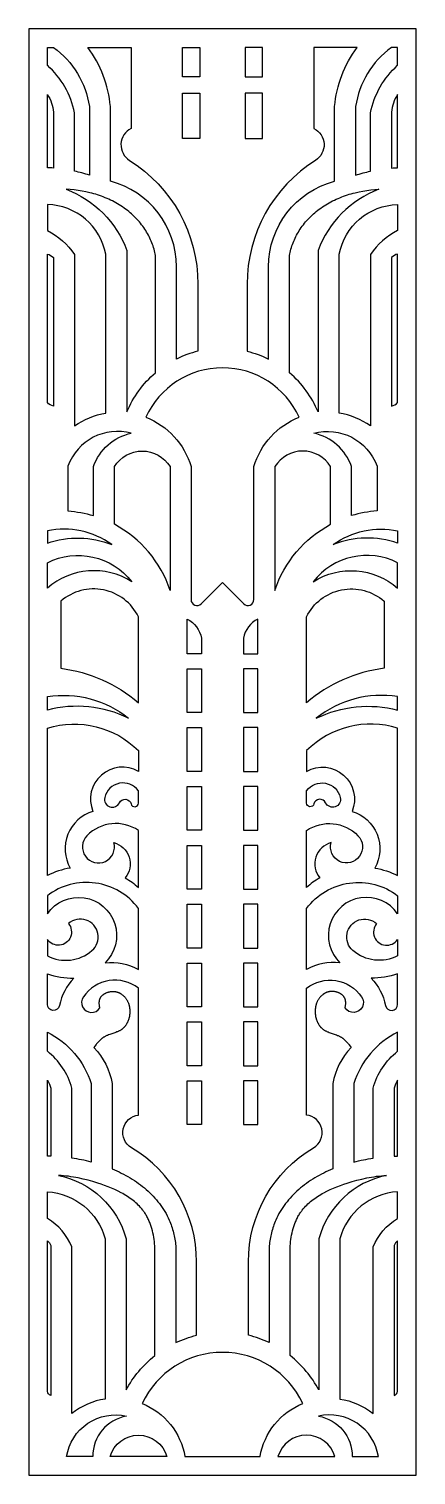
# Model space of a CAD drawing. Extents: x 38 to 1086, y 39 to 3949.
import ezdxf

# ---------------------------------------------------------------- set-up
doc = ezdxf.new("R2010")
doc.units = 0
doc.layers.add('LAYER_01', color=7, linetype='CONTINUOUS')

msp = doc.modelspace()

# ---------------------------------------------------------------- linework, layer by layer
at = {"layer": 'LAYER_01'}
for points in [[(37.6, 39.5), (1085.9, 39.5), (1085.9, 3948.5), (37.6, 3948.5)], [(500.6, 3818.7), (453.6, 3818.7), (453.6, 3898.5), (500.6, 3898.5)], [(622.9, 3818.7), (669.9, 3818.7), (669.9, 3898.5), (622.9, 3898.5)], [(500.6, 3774.8), (500.6, 3652.5), (453.6, 3652.5), (453.6, 3774.8)], [(622.9, 3774.8), (622.9, 3652.5), (669.9, 3652.5), (669.9, 3774.8)], [(504.7, 2100.7), (466, 2100.7), (466, 2219), (504.7, 2219)], [(618.7, 2100.7), (657.5, 2100.7), (657.5, 2219), (618.7, 2219)], [(504.7, 1941.6), (466, 1941.6), (466, 2059.9), (504.7, 2059.9)], [(618.7, 1941.6), (657.5, 1941.6), (657.5, 2059.9), (618.7, 2059.9)], [(504.7, 1782.5), (466, 1782.5), (466, 1900.8), (504.7, 1900.8)], [(618.7, 1782.5), (657.5, 1782.5), (657.5, 1900.8), (618.7, 1900.8)], [(504.7, 1623.4), (466, 1623.4), (466, 1741.7), (504.7, 1741.7)], [(618.7, 1623.4), (657.5, 1623.4), (657.5, 1741.7), (618.7, 1741.7)], [(504.7, 1464.2), (466, 1464.2), (466, 1582.6), (504.7, 1582.6)], [(618.7, 1464.2), (657.5, 1464.2), (657.5, 1582.6), (618.7, 1582.6)], [(504.7, 1305.1), (466, 1305.1), (466, 1423.5), (504.7, 1423.5)], [(618.7, 1305.1), (657.5, 1305.1), (657.5, 1423.5), (618.7, 1423.5)], [(504.7, 1146), (466, 1146), (466, 1264.4), (504.7, 1264.4)], [(618.7, 1146), (657.5, 1146), (657.5, 1264.4), (618.7, 1264.4)], [(504.7, 986.9), (466, 986.9), (466, 1105.2), (504.7, 1105.2)], [(618.7, 986.9), (657.5, 986.9), (657.5, 1105.2), (618.7, 1105.2)]]:
    msp.add_lwpolyline(points, close=True, dxfattribs=at)
for points in [[(161, 3721.4, 0.164323), (87.6, 3850.2), (87.6, 3898.5), (104.2, 3898.5, -0.201342), (201.5, 3738.4), (201.5, 3553.2, 0.024992), (161, 3564.1)], [(314.2, 3679.5, 0.585471), (310, 3593.3, -0.258102), (495.2, 3258.4), (495.2, 3077.4, 0.055209), (437.2, 3056.2), (437.2, 3305.7, 0.342134), (258.2, 3536.6), (258.2, 3738.4, 0.141112), (197, 3898.5), (314.2, 3898.5)], [(809.3, 3679.5, -0.585471), (813.5, 3593.3, 0.258102), (628.3, 3258.4), (628.3, 3077.4, -0.055209), (686.3, 3056.2), (686.3, 3305.7, -0.342134), (865.2, 3536.6), (865.2, 3738.4, -0.141112), (926.5, 3898.5), (809.3, 3898.5)], [(962.5, 3721.4, -0.164323), (1035.9, 3850.2), (1035.9, 3898.5), (1019.2, 3898.5, 0.201342), (922, 3738.4), (922, 3553.2, -0.024992), (962.5, 3564.1)], [(87.6, 3771.2, -0.127693), (104.2, 3723.1), (104.2, 3572.3, 0.009923), (87.6, 3573.3)], [(1035.9, 3771.2, 0.127693), (1019.2, 3723.1), (1019.2, 3572.3, -0.009923), (1035.9, 3573.3)], [(380.4, 3018.9), (380.4, 3336), (379.5, 3340.3), (378.6, 3344.6), (377.5, 3348.9), (376.4, 3353.2), (375.1, 3357.5), (373.7, 3361.8), (372.3, 3366), (370.7, 3370.3), (369, 3374.5), (367.1, 3378.8), (365.2, 3383), (363.2, 3387.1), (361, 3391.3), (358.8, 3395.4), (356.4, 3399.5), (353.9, 3403.5), (351.3, 3407.5), (348.6, 3411.5), (345.8, 3415.4), (342.8, 3419.3), (339.8, 3423.2), (336.7, 3426.9), (333.4, 3430.7), (330, 3434.3), (326.6, 3437.9), (323, 3441.5), (319.4, 3445), (315.6, 3448.4), (311.8, 3451.7), (307.8, 3455), (303.8, 3458.2), (299.6, 3461.3), (295.4, 3464.4), (291.1, 3467.4), (286.8, 3470.3), (282.3, 3473.1), (277.8, 3475.8), (273.2, 3478.4), (268.5, 3481), (263.7, 3483.5), (258.9, 3485.8), (254.1, 3488.1), (249.1, 3490.3), (244.2, 3492.4), (239.1, 3494.4), (234, 3496.4), (228.9, 3498.2), (223.8, 3499.9), (218.6, 3501.6), (213.3, 3503.1), (208.1, 3504.6), (202.8, 3505.9), (192.2, 3508.4), (181.5, 3510.4), (170.7, 3512.2), (159.9, 3513.5), (149.2, 3514.5), (138.5, 3515.2, -0.216318), (302.9, 3349.5), (302.9, 2913.2, -0.118459)], [(743.1, 3018.9), (743.1, 3336), (743.9, 3340.3), (744.9, 3344.6), (745.9, 3348.9), (747.1, 3353.2), (748.4, 3357.5), (749.7, 3361.8), (751.2, 3366), (752.8, 3370.3), (754.5, 3374.5), (756.3, 3378.8), (758.3, 3383), (760.3, 3387.1), (762.5, 3391.3), (764.7, 3395.4), (767.1, 3399.5), (769.6, 3403.5), (772.2, 3407.5), (774.9, 3411.5), (777.7, 3415.4), (780.6, 3419.3), (783.7, 3423.2), (786.8, 3426.9), (790.1, 3430.7), (793.4, 3434.3), (796.9, 3437.9), (800.5, 3441.5), (804.1, 3445), (807.9, 3448.4), (811.7, 3451.7), (815.7, 3455), (819.7, 3458.2), (823.8, 3461.3), (828, 3464.4), (832.3, 3467.4), (836.7, 3470.3), (841.2, 3473.1), (845.7, 3475.8), (850.3, 3478.4), (855, 3481), (859.8, 3483.5), (864.6, 3485.8), (869.4, 3488.1), (874.4, 3490.3), (879.3, 3492.4), (884.4, 3494.4), (889.4, 3496.4), (894.6, 3498.2), (899.7, 3499.9), (904.9, 3501.6), (910.1, 3503.1), (915.4, 3504.6), (920.7, 3505.9), (931.3, 3508.4), (942, 3510.4), (952.8, 3512.2), (963.5, 3513.5), (974.3, 3514.5), (985, 3515.2, 0.216318), (820.6, 3349.5), (820.6, 2913.2, 0.118459)], [(246.1, 3339.4, 0.351996), (87.6, 3473.8), (87.6, 3403.5, -0.133749), (161, 3338.4), (161, 2875.4, -0.113222), (246.1, 2910.2)], [(877.4, 3339.4, -0.351996), (1035.9, 3473.8), (1035.9, 3403.5, 0.133749), (962.5, 3338.4), (962.5, 2875.4, 0.113222), (877.4, 2910.2)], [(87.6, 3340, -0.12518), (104.2, 3330.3), (104.2, 2929.1, -0.156699), (87.6, 2938.7)], [(1035.9, 3340, 0.12518), (1019.2, 3330.3), (1019.2, 2929.1, 0.156699), (1035.9, 2938.7)], [(619.3, 2394.6, 0.668406), (646.8, 2406), (646.8, 2765.5, -0.231902), (769.2, 2898.8, 0.644684), (354.3, 2898.8, -0.231902), (476.6, 2765.5), (476.6, 2406, 0.668406), (504.2, 2394.6), (561.7, 2452.2)], [(143.5, 2767), (143.5, 2645.7, -0.055675), (212.3, 2633), (212.3, 2765.5, -0.26031), (314.9, 2855.8, 0.387531)], [(980, 2767), (980, 2645.7, 0.055675), (911.2, 2633), (911.2, 2765.5, 0.26031), (808.6, 2855.8, -0.387531)], [(419.9, 2765.5), (419.9, 2430.9, 0.192153), (269.1, 2609.5), (269.1, 2765.5, -0.557169)], [(703.6, 2765.5), (703.6, 2430.9, -0.192153), (854.4, 2609.5), (854.4, 2765.5, 0.557169)], [(262, 2555.1, 0.206484), (87.6, 2592), (87.6, 2558.6, -0.177038)], [(861.5, 2555.1, -0.206484), (1035.9, 2592), (1035.9, 2558.6, 0.177038)], [(87.6, 2505.5, -0.358633), (316.2, 2454.3, 0.331119), (87.6, 2437)], [(1035.9, 2505.5, 0.358633), (807.2, 2454.3, -0.331119), (1035.9, 2437)], [(124.4, 2401.8), (124.4, 2220.4, -0.146575), (334.2, 2127.2), (334.2, 2359.7, 0.490352)], [(999.1, 2401.8), (999.1, 2220.4, 0.146575), (789.3, 2127.2), (789.3, 2359.7, -0.490352)], [(466, 2353.3, -0.242682), (504.7, 2301.8), (504.7, 2259.8), (466, 2259.8)], [(657.5, 2353.3, 0.242682), (618.7, 2301.8), (618.7, 2259.8), (657.5, 2259.8)], [(87.6, 2143.7, -0.21161), (307.7, 2085.1, 0.179217), (87.6, 2107.4)], [(1035.9, 2143.7, 0.21161), (815.7, 2085.1, -0.179217), (1035.9, 2107.4)], [(87.6, 2058.7, -0.277351), (334.2, 1997.7), (334.2, 1941.5, 0.717202), (211, 1833.4, 0.485392), (149.5, 1680.3, 0.073168), (87.6, 1660.2)], [(1035.9, 2058.7, 0.277351), (789.3, 1997.7), (789.3, 1941.5, -0.717202), (912.4, 1833.4, -0.485392), (974, 1680.3, -0.073168), (1035.9, 1660.2)], [(314.3, 1853.6, 0.88481), (334.2, 1856.1), (334.2, 1889.4, 0.638345), (242.8, 1870.9, 0.900812), (282.7, 1856.8, -0.704188)], [(809.2, 1853.6, -0.88481), (789.3, 1856.1), (789.3, 1889.4, -0.638345), (880.7, 1870.9, -0.900812), (840.8, 1856.8, 0.704188)], [(194.9, 1767.8, 1.727008), (267.8, 1749.1, -0.538753), (298.4, 1653.7, -0.049323), (334.2, 1628.1), (334.2, 1781.6, 0.365321)], [(928.5, 1767.8, -1.727008), (855.7, 1749.1, 0.538753), (825.1, 1653.7, 0.049323), (789.3, 1628.1), (789.3, 1781.6, -0.365321)], [(334.2, 1571.4, 0.41623), (87.6, 1605.5), (87.6, 1556.6, -1.10568), (243.8, 1424.2, -0.163746), (334.2, 1406.2)], [(789.3, 1571.4, -0.41623), (1035.9, 1605.5), (1035.9, 1556.6, 1.10568), (879.7, 1424.2, 0.163746), (789.3, 1406.2)], [(208.4, 1457.1, 1.010334), (144.7, 1530.2, -1.05004), (87.6, 1487.3), (87.6, 1442.9, 0.303787)], [(915, 1457.1, -1.010334), (978.8, 1530.2, 1.05004), (1035.9, 1487.3), (1035.9, 1442.9, -0.303787)], [(87.6, 1394.3, 0.072361), (159.5, 1382.4, 0.14756), (120.5, 1308.6, -0.907766), (87.6, 1311.8)], [(334.2, 1355.5, 0.432325), (185.1, 1332.2, 1.012529), (230, 1302.3), (229.6, 1303.9), (229.2, 1305.5), (228.9, 1307.2), (228.7, 1308.9), (228.5, 1310.5), (228.3, 1312.2), (228.3, 1313.1), (228.2, 1313.9), (228.2, 1314.8), (228.2, 1315.6), (228.2, 1316.5), (228.2, 1317.3), (228.3, 1318.2), (228.3, 1319), (228.4, 1319.8), (228.5, 1320.6), (228.6, 1321.5), (228.8, 1322.3), (228.9, 1323.1), (229.1, 1323.9), (229.3, 1324.7), (229.5, 1325.4), (229.8, 1326.2), (230.1, 1327), (230.4, 1327.7), (230.5, 1328.1), (230.7, 1328.4), (231, 1329), (231.3, 1329.6), (231.6, 1330.2), (232, 1330.8), (232.3, 1331.4), (232.7, 1331.9), (233.1, 1332.5), (233.5, 1333), (233.9, 1333.6), (234.4, 1334.1), (234.8, 1334.6), (235.3, 1335.1), (235.8, 1335.6), (236.3, 1336.1), (236.8, 1336.5), (237.3, 1337), (237.8, 1337.5), (238.4, 1337.9), (238.9, 1338.3), (239.5, 1338.8), (240.1, 1339.2), (240.7, 1339.6), (241.3, 1340), (241.9, 1340.4), (242.5, 1340.7), (243.1, 1341.1), (243.8, 1341.4), (244.4, 1341.8), (245.1, 1342.1), (245.8, 1342.4), (247.1, 1343), (248.5, 1343.6), (249.9, 1344.1), (251.3, 1344.6), (252.8, 1345), (254.2, 1345.4), (255.7, 1345.7), (257.2, 1346), (258.7, 1346.3), (260.2, 1346.5), (261.7, 1346.6), (263.2, 1346.7), (264.7, 1346.7), (266.2, 1346.7), (267.6, 1346.7), (268.4, 1346.6), (269.1, 1346.6), (269.8, 1346.5), (270.6, 1346.4), (271.4, 1346.3), (272.1, 1346.2), (272.9, 1346), (273.7, 1345.9), (274.5, 1345.7), (275.2, 1345.5), (276, 1345.3), (276.7, 1345.1), (277.5, 1344.9), (278.2, 1344.6), (279, 1344.4), (279.7, 1344.1), (280.4, 1343.8), (281.1, 1343.5), (281.8, 1343.2), (282.5, 1342.9), (283.2, 1342.6), (283.9, 1342.2), (284.6, 1341.8), (285.3, 1341.5), (285.9, 1341.1), (286.6, 1340.7), (287.2, 1340.3), (287.9, 1339.8), (288.5, 1339.4), (289.2, 1339), (290.4, 1338), (291.6, 1337.1), (292.8, 1336.1), (294, 1335), (295.1, 1333.9), (296.2, 1332.8), (297.2, 1331.6), (298.2, 1330.4), (299.2, 1329.2), (300.2, 1327.9), (301.1, 1326.6), (301.9, 1325.3), (302.8, 1323.9), (303.6, 1322.6), (304.3, 1321.2), (305, 1319.7), (305.7, 1318.3), (306.4, 1316.8), (306.9, 1315.3), (307.4, 1314.2), (307.8, 1313), (308.1, 1311.9), (308.5, 1310.7), (308.8, 1309.5), (309.1, 1308.3), (309.4, 1307.1), (309.6, 1305.9), (309.9, 1304.7), (310.1, 1303.5), (310.3, 1302.3), (310.4, 1301.1), (310.6, 1299.9), (310.7, 1298.7), (310.8, 1297.4), (310.8, 1296.2), (310.9, 1295), (310.9, 1293.7), (310.9, 1292.5), (310.9, 1291.3), (310.9, 1290), (310.8, 1288.8), (310.6, 1286.3), (310.4, 1283.9), (310, 1281.5), (309.6, 1279), (309, 1276.7), (308.8, 1275.5), (308.4, 1274.3), (308.1, 1273.1), (307.8, 1272), (307.4, 1270.8), (307, 1269.7), (306.6, 1268.5), (306.2, 1267.4), (305.7, 1266.3), (305.3, 1265.2), (304.8, 1264.1), (304.3, 1263.1), (303.7, 1262), (303.2, 1261), (302.6, 1259.9), (302.1, 1258.9), (301.5, 1257.9), (300.8, 1256.9), (300.2, 1256), (299.6, 1255), (298.9, 1254.1), (298.2, 1253.2), (297.5, 1252.3), (296.8, 1251.4), (296, 1250.6), (295.3, 1249.7), (294.5, 1248.9), (293.7, 1248.1), (292.9, 1247.4), (292.1, 1246.6), (291.2, 1245.9), (290.4, 1245.2), (289.7, 1244.7), (289, 1244.2), (288.4, 1243.7), (287.7, 1243.3), (286.3, 1242.4), (284.9, 1241.5), (283.4, 1240.7), (282, 1240), (280.5, 1239.2), (279, 1238.5), (277.4, 1237.9), (275.9, 1237.2), (272.7, 1236), (256.5, 1230.5), (253.2, 1229.3), (250.1, 1228), (248.5, 1227.4), (247, 1226.7), (245.4, 1226), (243.9, 1225.2), (242.5, 1224.4), (241, 1223.6), (240, 1222.9), (239, 1222.2), (237.9, 1221.5), (236.9, 1220.8), (236, 1220.1), (235, 1219.3), (234, 1218.6), (233.1, 1217.8), (231.2, 1216.1), (229.4, 1214.4), (227.7, 1212.7), (226, 1210.9), (224.3, 1209), (222.7, 1207.1), (221.1, 1205.1), (219.6, 1203.2), (216.6, 1199.2), (213.7, 1195.2, -0.149555), (262.9, 1097.7), (262.9, 867), (269.2, 864.4), (275.4, 861.6), (281.6, 858.8), (287.7, 855.8), (293.8, 852.8), (299.8, 849.6), (305.7, 846.3), (311.6, 842.9), (317.4, 839.3), (323.1, 835.7), (328.7, 831.9), (334.3, 828), (339.7, 824), (345.1, 819.8), (350.3, 815.6), (355.5, 811.2), (360.3, 806.8), (365.1, 802.4), (369.7, 797.8), (374.3, 793.1), (378.7, 788.3), (383, 783.4), (387.1, 778.4), (391.1, 773.2), (395, 768), (398.7, 762.7), (402.3, 757.2), (405.7, 751.7), (408.9, 746.1), (412, 740.4), (414.9, 734.6), (417.6, 728.7), (419.4, 724.6), (421, 720.4), (422.6, 716.2), (424.1, 711.9), (425.5, 707.6), (426.8, 703.3), (428.1, 699), (429.2, 694.6), (430.2, 690.2), (431.2, 685.8), (432.1, 681.4), (432.9, 676.9), (433.6, 672.5), (434.2, 668), (434.8, 663.6), (435.3, 659.1), (435.3, 397.5, -0.050695), (491.6, 417.5), (491.6, 615.9, 0.265469), (315.6, 924, -0.717123), (334.2, 1012.7)], [(789.3, 1355.5, -0.432325), (938.4, 1332.2, -1.012529), (893.5, 1302.3), (893.9, 1303.9), (894.2, 1305.5), (894.5, 1307.2), (894.8, 1308.9), (895, 1310.5), (895.2, 1312.2), (895.2, 1313.1), (895.3, 1313.9), (895.3, 1314.8), (895.3, 1315.6), (895.3, 1316.5), (895.3, 1317.3), (895.2, 1318.2), (895.2, 1319), (895.1, 1319.8), (895, 1320.6), (894.9, 1321.5), (894.7, 1322.3), (894.6, 1323.1), (894.4, 1323.9), (894.2, 1324.7), (894, 1325.4), (893.7, 1326.2), (893.4, 1327), (893.1, 1327.7), (893, 1328.1), (892.8, 1328.4), (892.5, 1329), (892.2, 1329.6), (891.9, 1330.2), (891.5, 1330.8), (891.2, 1331.4), (890.8, 1331.9), (890.4, 1332.5), (890, 1333), (889.6, 1333.6), (889.1, 1334.1), (888.7, 1334.6), (888.2, 1335.1), (887.7, 1335.6), (887.2, 1336.1), (886.7, 1336.5), (886.2, 1337), (885.6, 1337.5), (885.1, 1337.9), (884.5, 1338.3), (884, 1338.8), (883.4, 1339.2), (882.8, 1339.6), (882.2, 1340), (881.6, 1340.4), (881, 1340.7), (880.3, 1341.1), (879.7, 1341.4), (879, 1341.8), (878.4, 1342.1), (877.7, 1342.4), (876.4, 1343), (875, 1343.6), (873.6, 1344.1), (872.2, 1344.6), (870.7, 1345), (869.3, 1345.4), (867.8, 1345.7), (866.3, 1346), (864.8, 1346.3), (863.3, 1346.5), (861.8, 1346.6), (860.3, 1346.7), (858.8, 1346.7), (857.3, 1346.7), (855.8, 1346.7), (855.1, 1346.6), (854.4, 1346.6), (853.6, 1346.5), (852.9, 1346.4), (852.1, 1346.3), (851.3, 1346.2), (850.6, 1346), (849.8, 1345.9), (849, 1345.7), (848.3, 1345.5), (847.5, 1345.3), (846.7, 1345.1), (846, 1344.9), (845.3, 1344.6), (844.5, 1344.4), (843.8, 1344.1), (843.1, 1343.8), (842.4, 1343.5), (841.7, 1343.2), (841, 1342.9), (840.3, 1342.6), (839.6, 1342.2), (838.9, 1341.8), (838.2, 1341.5), (837.5, 1341.1), (836.9, 1340.7), (836.2, 1340.3), (835.6, 1339.8), (834.9, 1339.4), (834.3, 1339), (833.1, 1338), (831.9, 1337.1), (830.7, 1336.1), (829.5, 1335), (828.4, 1333.9), (827.3, 1332.8), (826.3, 1331.6), (825.3, 1330.4), (824.3, 1329.2), (823.3, 1327.9), (822.4, 1326.6), (821.5, 1325.3), (820.7, 1323.9), (819.9, 1322.6), (819.2, 1321.2), (818.4, 1319.7), (817.8, 1318.3), (817.1, 1316.8), (816.5, 1315.3), (816.1, 1314.2), (815.7, 1313), (815.4, 1311.9), (815, 1310.7), (814.7, 1309.5), (814.4, 1308.3), (814.1, 1307.1), (813.8, 1305.9), (813.6, 1304.7), (813.4, 1303.5), (813.2, 1302.3), (813.1, 1301.1), (812.9, 1299.9), (812.8, 1298.7), (812.7, 1297.4), (812.6, 1296.2), (812.6, 1295), (812.6, 1293.7), (812.6, 1292.5), (812.6, 1291.3), (812.6, 1290), (812.7, 1288.8), (812.9, 1286.3), (813.1, 1283.9), (813.5, 1281.5), (813.9, 1279), (814.4, 1276.7), (814.7, 1275.5), (815, 1274.3), (815.4, 1273.1), (815.7, 1272), (816.1, 1270.8), (816.5, 1269.7), (816.9, 1268.5), (817.3, 1267.4), (817.8, 1266.3), (818.2, 1265.2), (818.7, 1264.1), (819.2, 1263.1), (819.7, 1262), (820.3, 1261), (820.8, 1259.9), (821.4, 1258.9), (822, 1257.9), (822.6, 1256.9), (823.3, 1256), (823.9, 1255), (824.6, 1254.1), (825.3, 1253.2), (826, 1252.3), (826.7, 1251.4), (827.4, 1250.6), (828.2, 1249.7), (829, 1248.9), (829.8, 1248.1), (830.6, 1247.4), (831.4, 1246.6), (832.3, 1245.9), (833.1, 1245.2), (833.8, 1244.7), (834.4, 1244.2), (835.1, 1243.7), (835.8, 1243.3), (837.2, 1242.4), (838.6, 1241.5), (840, 1240.7), (841.5, 1240), (843, 1239.2), (844.5, 1238.5), (846.1, 1237.9), (847.6, 1237.2), (850.8, 1236), (867, 1230.5), (870.2, 1229.3), (873.4, 1228), (875, 1227.4), (876.5, 1226.7), (878, 1226), (879.5, 1225.2), (881, 1224.4), (882.5, 1223.6), (883.5, 1222.9), (884.5, 1222.2), (885.5, 1221.5), (886.5, 1220.8), (887.5, 1220.1), (888.5, 1219.3), (889.5, 1218.6), (890.4, 1217.8), (892.2, 1216.1), (894, 1214.4), (895.8, 1212.7), (897.5, 1210.9), (899.2, 1209), (900.8, 1207.1), (902.4, 1205.1), (903.9, 1203.2), (906.9, 1199.2), (909.8, 1195.2, 0.149555), (860.6, 1097.7), (860.6, 867), (854.3, 864.4), (848.1, 861.6), (841.9, 858.8), (835.8, 855.8), (829.7, 852.8), (823.7, 849.6), (817.7, 846.3), (811.9, 842.9), (806.1, 839.3), (800.4, 835.7), (794.8, 831.9), (789.2, 828), (783.8, 824), (778.4, 819.8), (773.2, 815.6), (768, 811.2), (763.1, 806.8), (758.4, 802.4), (753.8, 797.8), (749.2, 793.1), (744.8, 788.3), (740.5, 783.4), (736.4, 778.4), (732.4, 773.2), (728.5, 768), (724.8, 762.7), (721.2, 757.2), (717.8, 751.7), (714.5, 746.1), (711.5, 740.4), (708.6, 734.6), (705.9, 728.7), (704.1, 724.6), (702.4, 720.4), (700.9, 716.2), (699.4, 711.9), (698, 707.6), (696.7, 703.3), (695.4, 699), (694.3, 694.6), (693.2, 690.2), (692.3, 685.8), (691.4, 681.4), (690.6, 676.9), (689.9, 672.5), (689.2, 668), (688.7, 663.6), (688.2, 659.1), (688.2, 397.5, 0.050695), (631.9, 417.5), (631.9, 615.9, -0.265469), (807.9, 924, 0.717123), (789.3, 1012.7)], [(1035.9, 1394.3, -0.072361), (964, 1382.4, -0.14756), (1003, 1308.6, 0.907766), (1035.9, 1311.8)], [(87.6, 1236.6, -0.205307), (206.1, 1097.7), (206.1, 885.7, 0.024992), (154, 896.3), (154, 1085.4, 0.159824), (87.6, 1185.2)], [(1035.9, 1236.6, 0.205307), (917.4, 1097.7), (917.4, 885.7, -0.024992), (969.5, 896.3), (969.5, 1085.4, -0.159824), (1035.9, 1185.2)], [(87.6, 1106.7, -0.109535), (97.2, 1085.4), (97.2, 901.6), (87.6, 901.8)], [(1035.9, 1106.7, 0.109535), (1026.3, 1085.4), (1026.3, 901.6), (1035.9, 901.8)], [(378.5, 659.1), (378, 664.9), (377.4, 670.8), (376.6, 676.6), (375.7, 682.5), (374.6, 688.3), (373.4, 694.1), (372, 699.9), (370.5, 705.6), (368.7, 711.3), (366.8, 716.8), (364.7, 722.3), (363.6, 725), (362.5, 727.7), (361.2, 730.4), (360, 733), (358.7, 735.6), (357.3, 738.2), (355.9, 740.7), (354.5, 743.2), (353, 745.6), (351.4, 748), (350.1, 750), (348.8, 751.9), (347.4, 753.7), (346, 755.6), (343.1, 759.2), (340.1, 762.7), (337, 766.1), (333.7, 769.5), (330.4, 772.7), (326.9, 775.8), (323.4, 778.9), (319.7, 781.8), (316, 784.7), (312.1, 787.5), (308.2, 790.2), (304.2, 792.8), (300.1, 795.3), (296, 797.8), (291.8, 800.2), (287.5, 802.5), (278.9, 806.9), (270, 811.1), (261, 815), (251.8, 818.7), (242.6, 822.1), (233.4, 825.4), (224.1, 828.5), (210.9, 832.6), (197.7, 836.3), (184.5, 839.7), (171.4, 842.6), (158.2, 845.1), (151.5, 846.1), (144.9, 847.1), (138.3, 847.9), (131.6, 848.6), (124.9, 849.1), (118.1, 849.5, -0.280126), (301, 678.4), (301, 269.5, -0.103395), (378.5, 362.3)], [(745, 659.1), (745.5, 664.9), (746.1, 670.8), (746.9, 676.6), (747.8, 682.5), (748.8, 688.3), (750.1, 694.1), (751.5, 699.9), (753, 705.6), (754.8, 711.3), (756.7, 716.8), (758.8, 722.3), (759.9, 725), (761, 727.7), (762.2, 730.4), (763.5, 733), (764.8, 735.6), (766.1, 738.2), (767.6, 740.7), (769, 743.2), (770.5, 745.6), (772.1, 748), (773.4, 750), (774.7, 751.9), (776.1, 753.7), (777.5, 755.6), (780.3, 759.2), (783.4, 762.7), (786.5, 766.1), (789.7, 769.5), (793.1, 772.7), (796.6, 775.8), (800.1, 778.9), (803.8, 781.8), (807.5, 784.7), (811.4, 787.5), (815.3, 790.2), (819.3, 792.8), (823.3, 795.3), (827.5, 797.8), (831.7, 800.2), (835.9, 802.5), (844.6, 806.9), (853.5, 811.1), (862.5, 815), (871.6, 818.7), (880.8, 822.1), (890.1, 825.4), (899.3, 828.5), (912.6, 832.6), (925.8, 836.3), (938.9, 839.7), (952.1, 842.6), (965.3, 845.1), (971.9, 846.1), (978.6, 847.1), (985.2, 847.9), (991.9, 848.6), (998.6, 849.1), (1005.3, 849.5, 0.280126), (822.5, 678.4), (822.5, 269.5, 0.103395), (745, 362.3)], [(87.6, 805.5, -0.318429), (244.2, 678.4), (244.2, 245.1, 0.131265), (154, 206), (154, 656.2, 0.171738), (87.6, 732.6)], [(1035.9, 805.5, 0.318429), (879.2, 678.4), (879.2, 245.1, -0.131265), (969.5, 206), (969.5, 656.2, -0.171738), (1035.9, 732.6)], [(87.6, 672.9, -0.153909), (97.2, 660.4), (97.2, 254.8, -0.262238), (87.6, 265.1)], [(1035.9, 672.9, 0.153909), (1026.3, 660.4), (1026.3, 254.8, 0.262238), (1035.9, 265.1)], [(663.4, 89.5, -0.25835), (779.3, 233.2, 0.633989), (344.2, 233.2, -0.25835), (460.1, 89.5)], [(139.9, 89.5, -0.43534), (301.7, 198.8, 0.368559), (210.8, 89.5)], [(983.6, 89.5, 0.43534), (821.8, 198.8, -0.368559), (912.7, 89.5)], [(257.3, 89.5, -0.747708), (411.5, 89.5)], [(866.1, 89.5, 0.747708), (711.9, 89.5)]]:
    msp.add_lwpolyline(points, format="xyb", close=True, dxfattribs=at)

doc.saveas('drawing.dxf')
